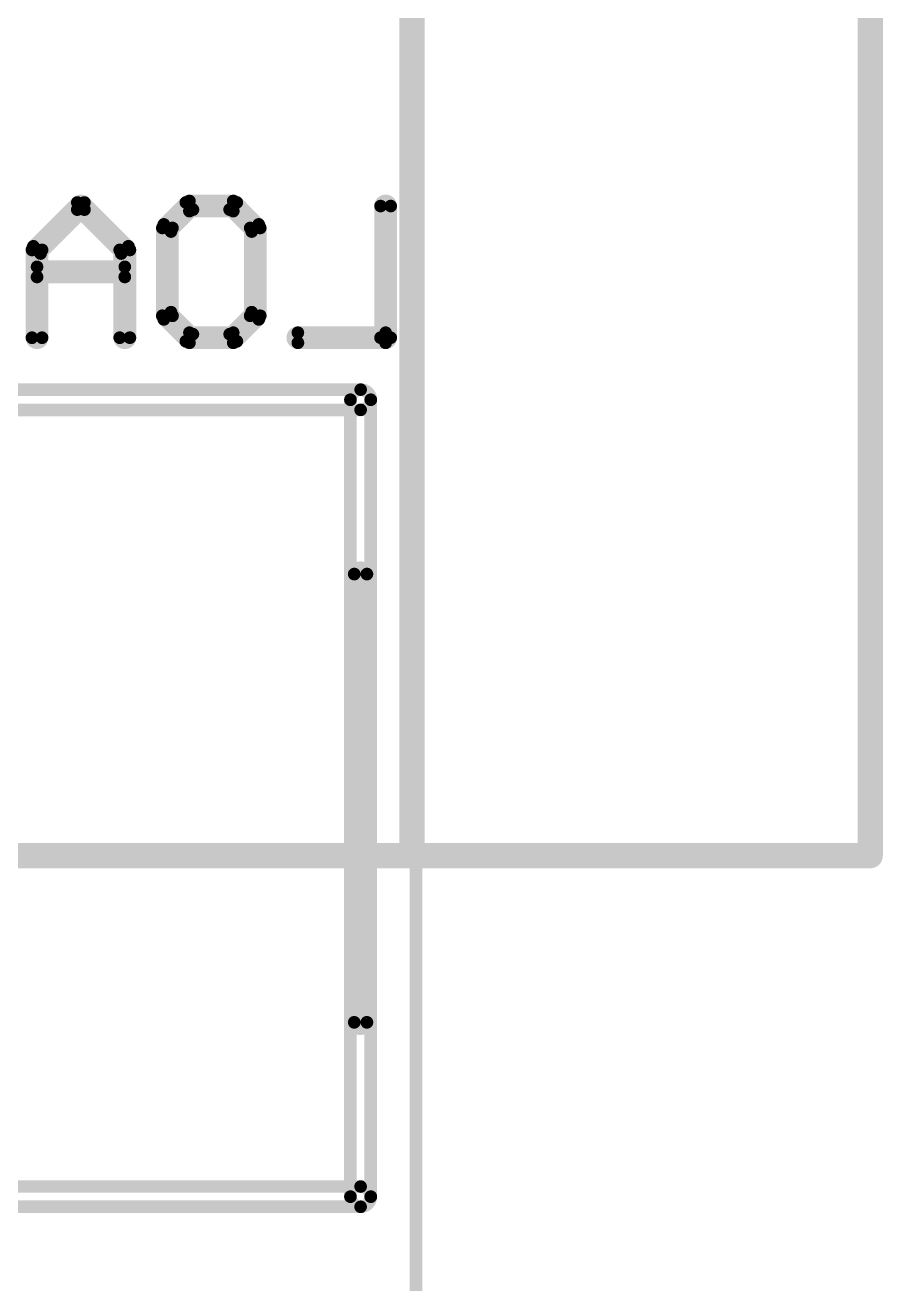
# Model space of a CAD drawing. Header units: millimetres. Extents: x 14 to 185, y 20 to 238.
# Drawn here: x 55 to 63.62, y 83.77 to 96.41 of the extents above; entities that cross this region are included whole.
import ezdxf

# ---------------------------------------------------------------- set-up
doc = ezdxf.new("R2010")
doc.units = ezdxf.units.MM
doc.layers.add('BottomOverlay', color=54, linetype='Continuous')
doc.layers.add('TopOverlay', color=2, linetype='Continuous')

# ---------------------------------------------------------------- blocks, each defined once
blk = doc.blocks.new('ACROBOTIC_DIS_00003_3')
at = {"layer": 'TopOverlay', "const_width": 0.254}
for points in [[(17.594, 1.64), (-9.906, 1.64)], [(17.594, -26.06), (17.594, 1.64)], [(17.594, -2.96), (-9.906, -2.96)], [(17.594, -5.46), (17.594, -2.96)]]:
    blk.add_lwpolyline(points, dxfattribs=at)
at = {"layer": 'TopOverlay', "const_width": 0.127}
for points in [[(17.531, 1.64, 1), (17.658, 1.64, 1)], [(17.531, 1.64, 1), (17.658, 1.64, 1)], [(17.531, -2.96, 1), (17.658, -2.96, 1)], [(17.531, -2.96, 1), (17.658, -2.96, 1)], [(17.531, -5.46, 1), (17.658, -5.46, 1)]]:
    blk.add_lwpolyline(points, format="xyb", close=True, dxfattribs=at)
blk = doc.blocks.new('ADAFRUIT_390_B_12')
at = {"layer": 'BottomOverlay', "const_width": 0.127}
for points in [[(37.682, 0), (3, 0)], [(25.857, -0.254), (24.535, -0.254)], [(25.806, -1.186), (25.806, -0.305)], [(25.908, -1.186), (25.908, -0.305)], [(25.857, -0.356), (24.535, -0.356)], [(26.378, -8.056), (26.378, -0.556)], [(34.48, -0.454), (26.48, -0.454)], [(26.582, -8.056), (26.582, -0.556)], [(32.73, -0.493), (28.23, -0.493)], [(34.378, -8.056), (34.378, -0.556)], [(34.582, -8.056), (34.582, -0.556)], [(34.48, -0.658), (26.48, -0.658)], [(32.73, -0.62), (28.23, -0.62)], [(24.499, -1.799), (24.72, -1.579)], [(25.637, -1.564), (24.756, -1.564)], [(25.893, -1.799), (25.673, -1.579)], [(24.571, -1.871), (24.791, -1.65)], [(25.637, -1.665), (24.756, -1.665)], [(25.821, -1.871), (25.601, -1.65)], [(24.485, -2.275), (24.485, -1.835)], [(24.586, -2.275), (24.586, -1.835)], [(25.806, -2.275), (25.806, -1.835)], [(25.908, -2.275), (25.908, -1.835)], [(24.72, -2.532), (24.499, -2.311)], [(24.791, -2.46), (24.571, -2.24)], [(25.601, -2.46), (25.821, -2.24)], [(25.673, -2.532), (25.893, -2.311)], [(25.637, -2.445), (24.756, -2.445)], [(25.637, -2.547), (24.756, -2.547)], [(24.499, -3.329), (24.94, -2.888)], [(24.571, -3.401), (25.012, -2.96)], [(25.857, -2.873), (24.976, -2.873)], [(25.145, -3.805), (25.145, -2.924)], [(25.247, -3.805), (25.247, -2.924)], [(25.857, -2.975), (24.976, -2.975)], [(25.012, -3.77), (24.571, -3.329)], [(24.94, -3.842), (24.499, -3.401)], [(25.857, -3.755), (24.976, -3.755)], [(25.857, -3.856), (24.976, -3.856)]]:
    blk.add_lwpolyline(points, dxfattribs=at)
for points in [[(24.535, -0.356, -1), (24.535, -0.254)], [(25.806, -0.305, -1), (25.908, -0.305)], [(25.857, -0.254, -1), (25.857, -0.356)], [(26.378, -0.556, -1), (26.582, -0.556)], [(26.48, -0.658, -1), (26.48, -0.454)], [(28.23, -0.62, -1), (28.23, -0.493)], [(32.73, -0.493, -1), (32.73, -0.62)], [(34.378, -0.556, -1), (34.582, -0.556)], [(34.48, -0.454, -1), (34.48, -0.658)], [(25.908, -1.186, -1), (25.806, -1.186)], [(24.756, -1.665, -1), (24.756, -1.564)], [(24.72, -1.579, -1), (24.791, -1.65)], [(25.601, -1.65, -1), (25.673, -1.579)], [(25.637, -1.564, -1), (25.637, -1.665)], [(24.485, -1.835, -1), (24.586, -1.835)], [(24.571, -1.871, -1), (24.499, -1.799)], [(25.806, -1.835, -1), (25.908, -1.835)], [(25.893, -1.799, -1), (25.821, -1.871)], [(24.499, -2.311, -1), (24.571, -2.24)], [(24.586, -2.275, -1), (24.485, -2.275)], [(25.908, -2.275, -1), (25.806, -2.275)], [(25.821, -2.24, -1), (25.893, -2.311)], [(24.756, -2.547, -1), (24.756, -2.445)], [(24.791, -2.46, -1), (24.72, -2.532)], [(25.673, -2.532, -1), (25.601, -2.46)], [(25.637, -2.445, -1), (25.637, -2.547)], [(24.976, -2.975, -1), (24.976, -2.873)], [(24.94, -2.888, -1), (25.012, -2.96)], [(25.145, -2.924, -1), (25.247, -2.924)], [(25.857, -2.873, -1), (25.857, -2.975)], [(24.499, -3.401, -1), (24.571, -3.329)], [(24.571, -3.401, -1), (24.499, -3.329)], [(24.976, -3.856, -1), (24.976, -3.755)], [(25.012, -3.77, -1), (24.94, -3.842)], [(25.247, -3.805, -1), (25.145, -3.805)], [(25.857, -3.755, -1), (25.857, -3.856)]]:
    blk.add_lwpolyline(points, format="xyb", dxfattribs=at)
at = {"layer": 'BottomOverlay', "const_width": 0.0635}
for points in [[(24.504, -0.254, 1), (24.567, -0.254, 1)], [(24.504, -0.254, 1), (24.567, -0.254, 1)], [(25.775, -0.305, 1), (25.838, -0.305, 1)], [(25.775, -0.305, 1), (25.838, -0.305, 1)], [(25.825, -0.254, 1), (25.889, -0.254, 1)], [(25.825, -0.254, 1), (25.889, -0.254, 1)], [(25.876, -0.305, 1), (25.94, -0.305, 1)], [(25.876, -0.305, 1), (25.94, -0.305, 1)], [(24.504, -0.356, 1), (24.567, -0.356, 1)], [(24.504, -0.356, 1), (24.567, -0.356, 1)], [(25.825, -0.356, 1), (25.889, -0.356, 1)], [(25.825, -0.356, 1), (25.889, -0.356, 1)], [(26.347, -0.556, 1), (26.41, -0.556, 1)], [(26.347, -0.556, 1), (26.41, -0.556, 1)], [(26.448, -0.454, 1), (26.512, -0.454, 1)], [(26.448, -0.454, 1), (26.512, -0.454, 1)], [(26.55, -0.556, 1), (26.613, -0.556, 1)], [(26.55, -0.556, 1), (26.613, -0.556, 1)], [(28.198, -0.493, 1), (28.262, -0.493, 1)], [(28.198, -0.493, 1), (28.262, -0.493, 1)], [(32.698, -0.493, 1), (32.762, -0.493, 1)], [(32.698, -0.493, 1), (32.762, -0.493, 1)], [(34.347, -0.556, 1), (34.41, -0.556, 1)], [(34.347, -0.556, 1), (34.41, -0.556, 1)], [(34.448, -0.454, 1), (34.512, -0.454, 1)], [(34.448, -0.454, 1), (34.512, -0.454, 1)], [(34.55, -0.556, 1), (34.613, -0.556, 1)], [(34.55, -0.556, 1), (34.613, -0.556, 1)], [(26.448, -0.658, 1), (26.512, -0.658, 1)], [(26.448, -0.658, 1), (26.512, -0.658, 1)], [(28.198, -0.62, 1), (28.262, -0.62, 1)], [(28.198, -0.62, 1), (28.262, -0.62, 1)], [(32.698, -0.62, 1), (32.762, -0.62, 1)], [(32.698, -0.62, 1), (32.762, -0.62, 1)], [(34.448, -0.658, 1), (34.512, -0.658, 1)], [(34.448, -0.658, 1), (34.512, -0.658, 1)], [(25.775, -1.186, 1), (25.838, -1.186, 1)], [(25.775, -1.186, 1), (25.838, -1.186, 1)], [(25.876, -1.186, 1), (25.94, -1.186, 1)], [(25.876, -1.186, 1), (25.94, -1.186, 1)], [(24.688, -1.579, 1), (24.751, -1.579, 1)], [(24.688, -1.579, 1), (24.751, -1.579, 1)], [(24.724, -1.564, 1), (24.787, -1.564, 1)], [(24.724, -1.564, 1), (24.787, -1.564, 1)], [(25.605, -1.564, 1), (25.669, -1.564, 1)], [(25.605, -1.564, 1), (25.669, -1.564, 1)], [(25.641, -1.579, 1), (25.705, -1.579, 1)], [(25.641, -1.579, 1), (25.705, -1.579, 1)], [(24.724, -1.665, 1), (24.787, -1.665, 1)], [(24.724, -1.665, 1), (24.787, -1.665, 1)], [(24.76, -1.65, 1), (24.823, -1.65, 1)], [(24.76, -1.65, 1), (24.823, -1.65, 1)], [(25.569, -1.65, 1), (25.633, -1.65, 1)], [(25.569, -1.65, 1), (25.633, -1.65, 1)], [(25.605, -1.665, 1), (25.669, -1.665, 1)], [(25.605, -1.665, 1), (25.669, -1.665, 1)], [(24.468, -1.799, 1), (24.531, -1.799, 1)], [(24.468, -1.799, 1), (24.531, -1.799, 1)], [(25.861, -1.799, 1), (25.925, -1.799, 1)], [(25.861, -1.799, 1), (25.925, -1.799, 1)], [(24.453, -1.835, 1), (24.516, -1.835, 1)], [(24.453, -1.835, 1), (24.516, -1.835, 1)], [(24.539, -1.871, 1), (24.603, -1.871, 1)], [(24.539, -1.871, 1), (24.603, -1.871, 1)], [(24.554, -1.835, 1), (24.618, -1.835, 1)], [(24.554, -1.835, 1), (24.618, -1.835, 1)], [(25.775, -1.835, 1), (25.838, -1.835, 1)], [(25.775, -1.835, 1), (25.838, -1.835, 1)], [(25.79, -1.871, 1), (25.853, -1.871, 1)], [(25.79, -1.871, 1), (25.853, -1.871, 1)], [(25.876, -1.835, 1), (25.94, -1.835, 1)], [(25.876, -1.835, 1), (25.94, -1.835, 1)], [(24.453, -2.275, 1), (24.516, -2.275, 1)], [(24.453, -2.275, 1), (24.516, -2.275, 1)], [(24.468, -2.311, 1), (24.531, -2.311, 1)], [(24.468, -2.311, 1), (24.531, -2.311, 1)], [(24.539, -2.24, 1), (24.603, -2.24, 1)], [(24.539, -2.24, 1), (24.603, -2.24, 1)], [(24.554, -2.275, 1), (24.618, -2.275, 1)], [(24.554, -2.275, 1), (24.618, -2.275, 1)], [(25.775, -2.275, 1), (25.838, -2.275, 1)], [(25.775, -2.275, 1), (25.838, -2.275, 1)], [(25.79, -2.24, 1), (25.853, -2.24, 1)], [(25.79, -2.24, 1), (25.853, -2.24, 1)], [(25.861, -2.311, 1), (25.925, -2.311, 1)], [(25.861, -2.311, 1), (25.925, -2.311, 1)], [(25.876, -2.275, 1), (25.94, -2.275, 1)], [(25.876, -2.275, 1), (25.94, -2.275, 1)], [(24.724, -2.445, 1), (24.787, -2.445, 1)], [(24.724, -2.445, 1), (24.787, -2.445, 1)], [(24.76, -2.46, 1), (24.823, -2.46, 1)], [(24.76, -2.46, 1), (24.823, -2.46, 1)], [(25.569, -2.46, 1), (25.633, -2.46, 1)], [(25.569, -2.46, 1), (25.633, -2.46, 1)], [(25.605, -2.445, 1), (25.669, -2.445, 1)], [(25.605, -2.445, 1), (25.669, -2.445, 1)], [(24.688, -2.532, 1), (24.751, -2.532, 1)], [(24.688, -2.532, 1), (24.751, -2.532, 1)], [(24.724, -2.547, 1), (24.787, -2.547, 1)], [(24.724, -2.547, 1), (24.787, -2.547, 1)], [(25.605, -2.547, 1), (25.669, -2.547, 1)], [(25.605, -2.547, 1), (25.669, -2.547, 1)], [(25.641, -2.532, 1), (25.705, -2.532, 1)], [(25.641, -2.532, 1), (25.705, -2.532, 1)], [(24.908, -2.888, 1), (24.972, -2.888, 1)], [(24.908, -2.888, 1), (24.972, -2.888, 1)], [(24.944, -2.873, 1), (25.008, -2.873, 1)], [(24.944, -2.873, 1), (25.008, -2.873, 1)], [(24.98, -2.96, 1), (25.044, -2.96, 1)], [(24.98, -2.96, 1), (25.044, -2.96, 1)], [(25.114, -2.924, 1), (25.177, -2.924, 1)], [(25.114, -2.924, 1), (25.177, -2.924, 1)], [(25.215, -2.924, 1), (25.279, -2.924, 1)], [(25.215, -2.924, 1), (25.279, -2.924, 1)], [(25.825, -2.873, 1), (25.889, -2.873, 1)], [(25.825, -2.873, 1), (25.889, -2.873, 1)], [(24.944, -2.975, 1), (25.008, -2.975, 1)], [(24.944, -2.975, 1), (25.008, -2.975, 1)], [(25.825, -2.975, 1), (25.889, -2.975, 1)], [(25.825, -2.975, 1), (25.889, -2.975, 1)], [(24.468, -3.329, 1), (24.531, -3.329, 1)], [(24.468, -3.329, 1), (24.531, -3.329, 1)], [(24.539, -3.329, 1), (24.603, -3.329, 1)], [(24.539, -3.329, 1), (24.603, -3.329, 1)], [(24.468, -3.401, 1), (24.531, -3.401, 1)], [(24.468, -3.401, 1), (24.531, -3.401, 1)], [(24.539, -3.401, 1), (24.603, -3.401, 1)], [(24.539, -3.401, 1), (24.603, -3.401, 1)], [(24.908, -3.842, 1), (24.972, -3.842, 1)], [(24.908, -3.842, 1), (24.972, -3.842, 1)], [(24.944, -3.755, 1), (25.008, -3.755, 1)], [(24.944, -3.755, 1), (25.008, -3.755, 1)], [(24.98, -3.77, 1), (25.044, -3.77, 1)], [(24.98, -3.77, 1), (25.044, -3.77, 1)], [(25.114, -3.805, 1), (25.177, -3.805, 1)], [(25.114, -3.805, 1), (25.177, -3.805, 1)], [(25.215, -3.805, 1), (25.279, -3.805, 1)], [(25.215, -3.805, 1), (25.279, -3.805, 1)], [(25.825, -3.755, 1), (25.889, -3.755, 1)], [(25.825, -3.755, 1), (25.889, -3.755, 1)], [(24.944, -3.856, 1), (25.008, -3.856, 1)], [(24.944, -3.856, 1), (25.008, -3.856, 1)], [(25.825, -3.856, 1), (25.889, -3.856, 1)], [(25.825, -3.856, 1), (25.889, -3.856, 1)]]:
    blk.add_lwpolyline(points, format="xyb", close=True, dxfattribs=at)

msp = doc.modelspace()

# ---------------------------------------------------------------- block references
at = {"rotation": 270}
for name, p in [('ADAFRUIT_390_B_12', (58.928, 119.126)), ('ACROBOTIC_DIS_00003_3', (61.849, 105.664))]:
    msp.add_blockref(name, p, dxfattribs=at)

doc.saveas('drawing.dxf')
